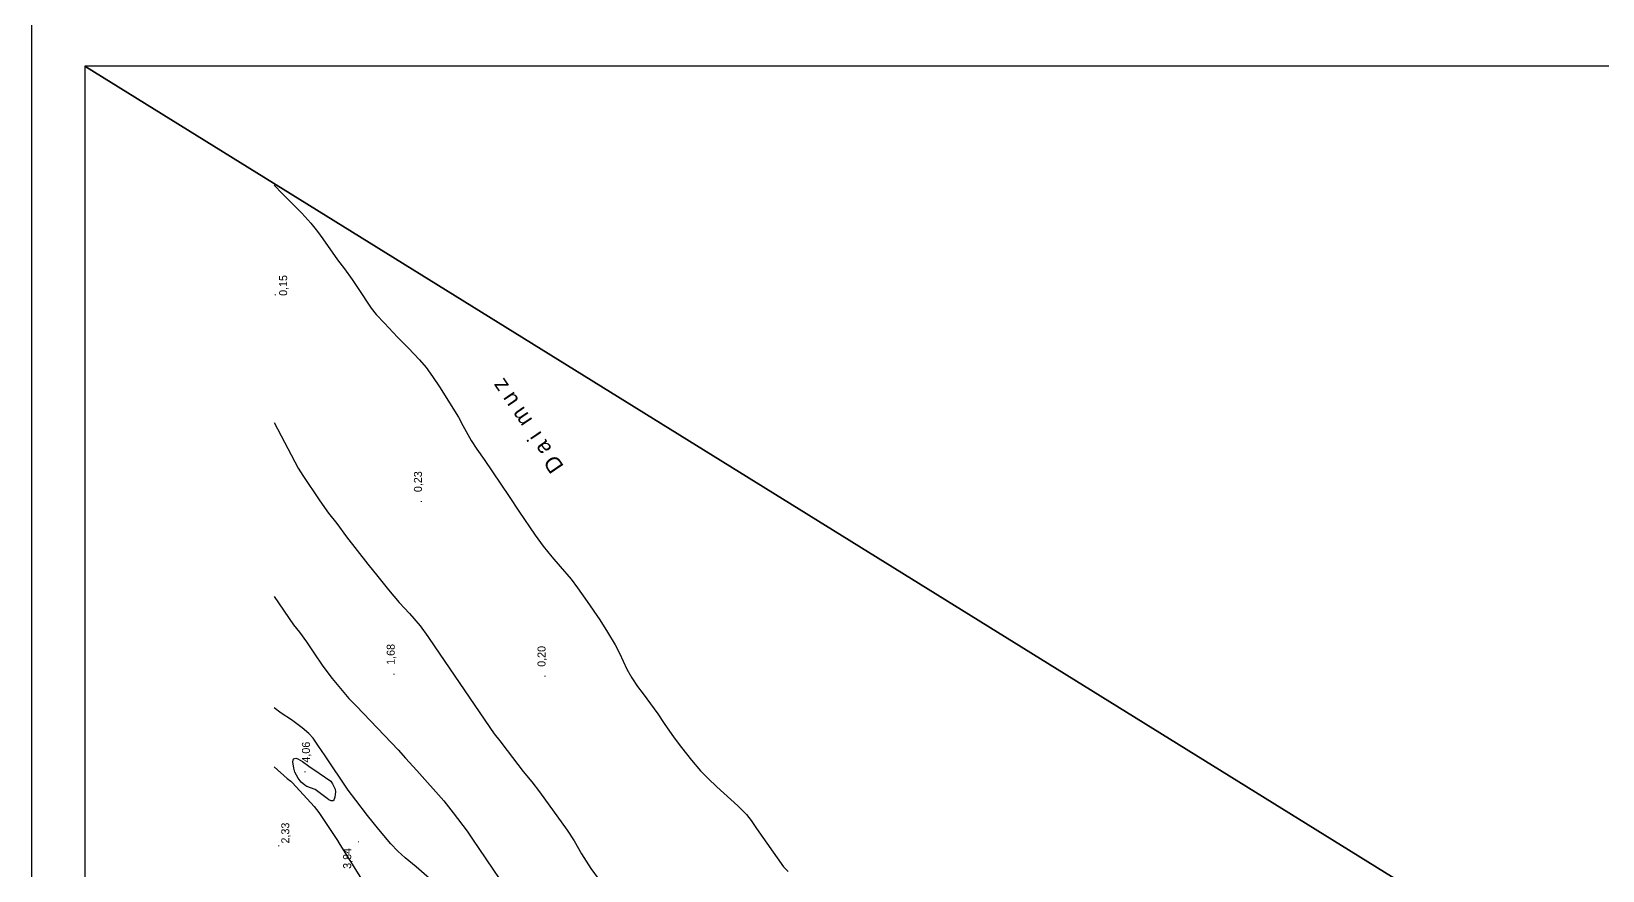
# Model space of a CAD drawing. Extents: x 747954 to 748544, y 4317181 to 4318208.
# Drawn here: x 747954.5 to 748248.9, y 4317860.3 to 4318017.5 of the extents above; entities that cross this region are included whole.
import ezdxf
from ezdxf.enums import TextEntityAlignment as Align

# ---------------------------------------------------------------- set-up
doc = ezdxf.new("R2010")
doc.units = 0
doc.layers.get('0').update_dxf_attribs({"linetype": 'CONTINUOUS'})
for name, color, linetype in [('24', 7, 'CONTINUOUS'), ('44', 7, 'CONTINUOUS'), ('48', 7, 'CONTINUOUS'), ('50', 7, 'CONTINUOUS')]:
    doc.layers.add(name, color=color, linetype=linetype)

msp = doc.modelspace()

# ---------------------------------------------------------------- linework, layer by layer
at = {"layer": '24', "color": 0, "linetype": 'CONTINUOUS'}
for points in [[(748000, 4317988.71), (748001.54, 4317987.07), (748003.14, 4317985.53), (748005.17, 4317983.46), (748006.89, 4317981.59), (748008.11, 4317980.07), (748009.08, 4317978.64), (748011.85, 4317974.71), (748013.15, 4317973.07), (748014.62, 4317971.06), (748015.71, 4317969.36), (748018.15, 4317965.69), (748019.13, 4317964.51), (748020.65, 4317962.84), (748023.09, 4317960.26), (748025.16, 4317958.17), (748027.22, 4317956.01), (748028.45, 4317954.53), (748029.66, 4317952.87)], [(748029.66, 4317952.87), (748030.94, 4317950.92), (748034.54, 4317945.25), (748035.36, 4317943.69), (748036.9, 4317940.89), (748037.95, 4317939.26), (748039.34, 4317937.29), (748044.03, 4317930.39), (748045.82, 4317927.65), (748048.88, 4317923.14), (748050.4, 4317921.09), (748052.03, 4317919.05), (748053.58, 4317917.29), (748055.62, 4317914.88), (748056.81, 4317913.28), (748058.63, 4317910.71), (748061, 4317907.26), (748062.48, 4317904.94), (748063.89, 4317902.59), (748064.68, 4317901), (748066.08, 4317898.04), (748066.99, 4317896.42), (748068.06, 4317894.78), (748069.13, 4317893.39), (748071.9, 4317889.65), (748073.08, 4317887.86), (748074.94, 4317885.15), (748076.32, 4317883.33), (748078.19, 4317880.98), (748079.89, 4317878.98), (748081.3, 4317877.53), (748082.97, 4317875.96), (748086.86, 4317872.42), (748088.52, 4317870.77), (748089.37, 4317869.69), (748090.4, 4317868.17), (748095.45, 4317861), (748096.29, 4317860.09)]]:
    msp.add_lwpolyline(points, dxfattribs=at)
at = {"layer": '44', "color": 0, "linetype": 'CONTINUOUS'}
for points in [[(748000, 4317944.25), (748004.47, 4317935.69), (748005.34, 4317934.35), (748008.52, 4317929.6), (748010.17, 4317927.28), (748011.7, 4317925.31), (748013.54, 4317922.83), (748017.51, 4317917.69), (748019.39, 4317915.42), (748021.39, 4317912.9), (748023.42, 4317910.54), (748025.34, 4317908.44), (748027.34, 4317906.12), (748028.8, 4317904.16), (748030.07, 4317902.23), (748041.22, 4317885.92), (748042.28, 4317884.63), (748043.62, 4317882.82), (748046.65, 4317878.88), (748048.3, 4317876.89), (748049.71, 4317875.02), (748054.9, 4317867.88), (748056.21, 4317865.85), (748057.58, 4317863.46), (748059.3, 4317860.71), (748060.92, 4317858.55)], [(748000, 4317911.66), (748003.63, 4317906.36), (748004.75, 4317904.96), (748006.06, 4317903.14), (748007.42, 4317901.08), (748009.13, 4317898.62), (748010.84, 4317896.31), (748012.39, 4317894.38), (748013.99, 4317892.55), (748015.41, 4317891.12), (748023.24, 4317882.94), (748024.59, 4317881.36), (748026.74, 4317879.04), (748031.77, 4317873.36), (748033.56, 4317871.12), (748036.16, 4317867.69), (748037.14, 4317866.19), (748045.98, 4317853.19)], [(748032.01, 4317856.26), (748026.58, 4317860.98), (748024.53, 4317862.71), (748023.18, 4317863.92), (748021.86, 4317865.3), (748019.61, 4317867.98), (748017.48, 4317870.64), (748015.28, 4317873.48), (748013.87, 4317875.37), (748009.52, 4317881.77), (748008.18, 4317883.82), (748007.28, 4317885.08), (748006.47, 4317886), (748005.24, 4317887.07), (748003.24, 4317888.52), (748001.31, 4317889.8), (748000, 4317890.76)], [(748007.67, 4317875.46), (748006.09, 4317876.05), (748005.71, 4317876.27), (748005.02, 4317876.88), (748004.49, 4317877.59), (748003.87, 4317878.71), (748003.65, 4317879.48), (748003.49, 4317880.67), (748003.61, 4317881.25), (748004.03, 4317881.37), (748004.44, 4317881.21), (748005.32, 4317880.71), (748006.5, 4317879.85), (748008.45, 4317878.56), (748010.58, 4317877.03), (748010.95, 4317876.52), (748011.43, 4317875.56), (748011.47, 4317875.04), (748011.37, 4317874.04), (748011.11, 4317873.38), (748010.67, 4317873.36), (748010.25, 4317873.54), (748009.92, 4317873.77), (748007.67, 4317875.46)], [(748000, 4317879.72), (748002.42, 4317877.57), (748003.1, 4317877.02), (748003.44, 4317876.71), (748007.48, 4317872.29), (748008.33, 4317871.16), (748008.58, 4317870.8), (748011.95, 4317865.71), (748011.98, 4317865.66), (748017.11, 4317857.48), (748017.23, 4317857.27), (748017.44, 4317856.89), (748017.65, 4317855.19), (748017.75, 4317855.05), (748017.51, 4317853.88)]]:
    msp.add_lwpolyline(points, dxfattribs=at)

# ---------------------------------------------------------------- texts
at = {"layer": '48', "color": 0, "linetype": 'CONTINUOUS'}
for s, p in [(' 0,15', (748002.42, 4317967.42)), ('.', (748000.31, 4317967.91)), (' 0,23', (748027.68, 4317930.65)), ('.', (748027.68, 4317929.15)), (' 1,68', (748022.58, 4317898.29)), (' 0,20', (748050.84, 4317897.92)), ('.', (748022.58, 4317896.79)), ('.', (748050.84, 4317896.42)), (' 4,06', (748006.69, 4317879.97)), ('.', (748005.88, 4317878.5)), (' 2,33', (748002.82, 4317864.81)), ('.', (748000.93, 4317864.63)), (' 3,84', (748014.42, 4317860.06)), ('.', (748015.9, 4317865.39))]:
    msp.add_text(s, height=1.5, rotation=90, dxfattribs=at).set_placement(p)
at = {"layer": '50', "color": 0, "linetype": 'CONTINUOUS'}
msp.add_text('D a i  m u z', height=3, rotation=124.2043, dxfattribs=at).set_placement((748051.88, 4317934.36), align=Align.TOP_LEFT)

# ---------------------------------------------------------------- meshes
at = {"color": 0, "linetype": 'CONTINUOUS'}
mesh = msp.add_polyface(dxfattribs=at)
corners = [(747954.5, 4317181), (747954.5, 4317181), (747954.5, 4317371.96), (748262.5, 4317181), (747954.5, 4317546.49), (748544, 4317181), (747954.5, 4318207.5), (748544, 4317842.01), (748544, 4318207.5)]
mesh.append_faces([[corners[k] for k in face] for face in [(0, 1, 3, 2), (2, 3, 5, 4), (4, 5, 7, 6), (6, 7, 8, 8)]], dxfattribs={"vtx0": -1, "vtx2": -1, "color": 0})
mesh = msp.add_polyface(dxfattribs=at)
corners = [(747964.5, 4317191), (747964.5, 4317191), (747964.5, 4317375.76), (748262.5, 4317191), (747964.5, 4317544.09), (748534, 4317191), (747964.5, 4318011), (748534, 4317657.91), (748262.5, 4318011), (748534, 4317842.67), (748534, 4318011)]
mesh.append_faces([[corners[k] for k in face] for face in [(0, 1, 3, 2), (2, 3, 5, 4), (4, 5, 7, 6), (6, 7, 9, 8), (8, 9, 10, 10)]], dxfattribs={"vtx0": -1, "vtx2": -1, "color": 0})

doc.saveas('drawing.dxf')
